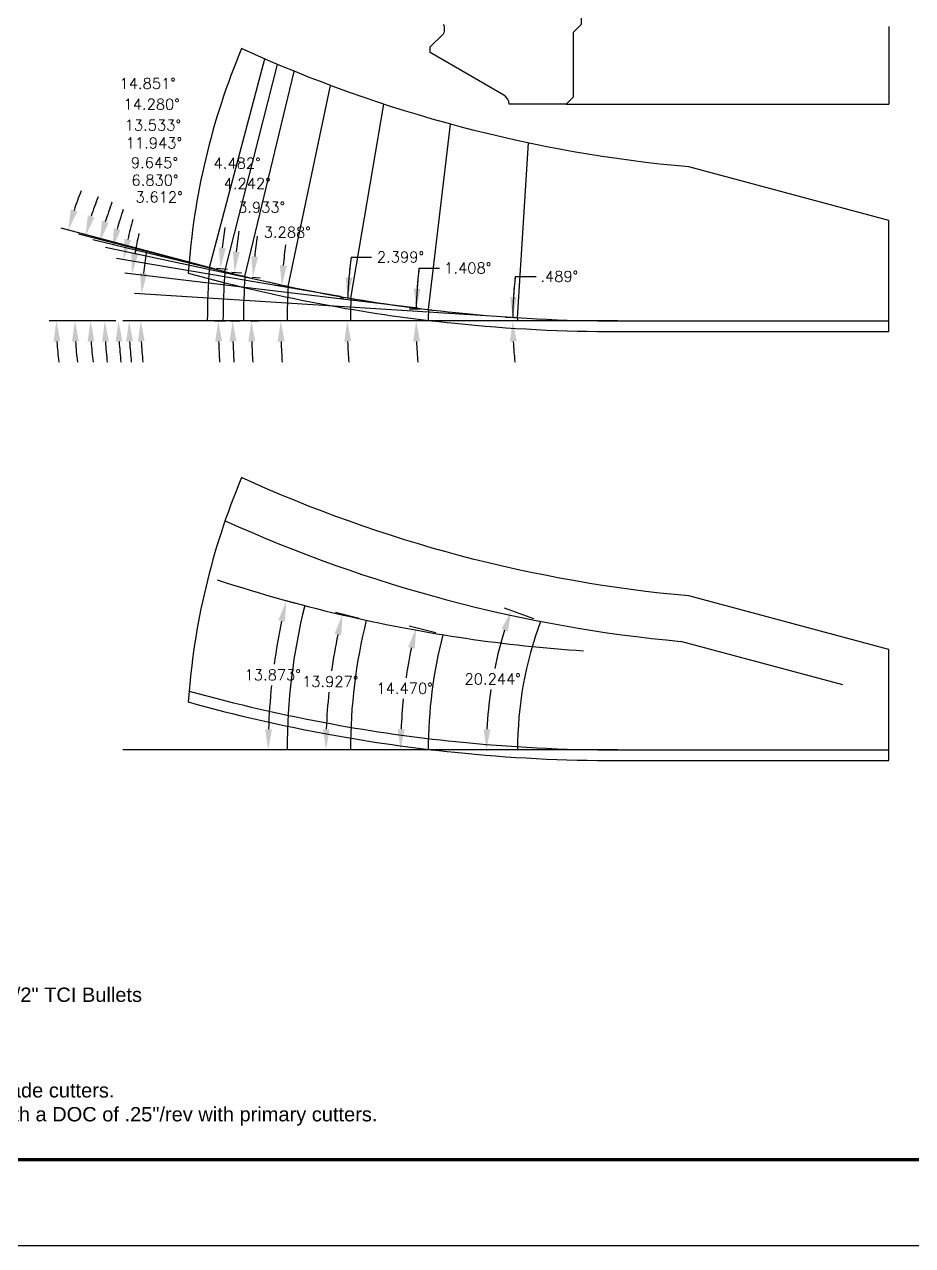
# Model space of a CAD drawing. Header units: inches. Extents: x -34 to 34, y 0 to 22.
# Drawn here: x 18.47 to 26.22, y 0 to 10.65 of the extents above; entities that cross this region are included whole.
import ezdxf
from ezdxf.enums import TextEntityAlignment as Align

# ---------------------------------------------------------------- set-up
doc = ezdxf.new("R2010")
doc.units = ezdxf.units.IN
doc.header["$MEASUREMENT"] = 0
doc.header["$PDMODE"] = 35
doc.linetypes.add('CENTER2', pattern=[1.125, 0.75, -0.125, 0.125, -0.125])
doc.layers.get('Defpoints').update_dxf_attribs({"color": 10})
for name, color, linetype in [('Dims', 4, 'Continuous'), ('TEXT', 3, 'Continuous'), ('Title Block', 7, 'Continuous')]:
    doc.layers.add(name, color=color, linetype=linetype)
doc.styles.add('RomanD', font='romand.shx', dxfattribs={"width": 0.9})
doc.styles.add('RomanS', font='romans')
doc.styles.get("Standard").update_dxf_attribs({"font": 'arial.ttf'})
doc.dimstyles.new('Copy of Standard', dxfattribs={"dimtxt": 0.094, "dimasz": 0.18, "dimexe": 0.0625, "dimexo": 0.0625, "dimgap": 0.045, "dimtad": 0, "dimtih": 1, "dimtoh": 1, "dimdec": 4, "dimzin": 4, "dimdsep": 46, "dimtxsty": 'RomanS', "dimcen": 0.09, "dimadec": 3, "dimazin": 1, "dimtfac": 1, "dimtdec": 4, "dimtofl": 0, "dimtmove": 0, "dimatfit": 1, "dimfxl": 1, "dimtolj": 1, "dimtzin": 0, "dimarcsym": 0})

# ---------------------------------------------------------------- blocks, each defined once
blk = doc.blocks.new('COT_Dblock')
at = {"layer": 'Title Block', "color": 8}
blk.add_lwpolyline([(0, 0), (34, 0), (34, 22), (0, 22)], close=True, dxfattribs=at)
at = {"layer": 'Title Block', "const_width": 0.03}
blk.add_lwpolyline([(33.13, 21.25), (0.87, 21.25), (0.87, 0.75), (33.13, 0.75)], close=True, dxfattribs=at)
at = {"layer": 'Title Block', "color": 1, "style": 'RomanS', "flags": 8}
for tag, p in [('FNAME', (0.62, 3.75)), ('REVDATE', (0.62, 2.25)), ('USER', (0.62, 0.75))]:
    blk.add_attdef(tag, text='', height=0.047, rotation=90, dxfattribs=at).set_placement(p, align=Align.BOTTOM_LEFT)
at = {"layer": 'Title Block', "color": 3, "style": 'RomanS', "flags": 8}
blk.add_attdef('DRAWN', text='', height=0.11, dxfattribs=at).set_placement((28.7, 1.984), align=Align.MIDDLE_CENTER)
for tag, p in [('DDATE', (28.356, 1.672)), ('CHECK', (28.356, 1.406)), ('MATRL', (28.356, 1.149)), ('PDATE', (28.356, 0.883)), ('SCALE', (29.896, 0.855)), ('SHEET', (32.005, 0.855))]:
    blk.add_attdef(tag, text='', height=0.094, dxfattribs=at).set_placement(p, align=Align.MIDDLE_LEFT)
at = {"layer": 'Title Block', "color": 3, "style": 'RomanD', "width": 0.9, "flags": 8}
for tag, height, p in [('TITL1', 0.125, (31.337, 1.684)), ('TITL2', 0.094, (31.337, 1.514)), ('TITL3', 0.094, (31.337, 1.374))]:
    blk.add_attdef(tag, text='', height=height, dxfattribs=at).set_placement(p, align=Align.MIDDLE_CENTER)
at = {"layer": 'Title Block', "color": 3, "style": 'RomanS', "flags": 8}
for tag, p in [('FSCM#', (30.337, 1.121)), ('DWG#', (31.81, 1.121)), ('REV#', (32.97, 1.121))]:
    blk.add_attdef(tag, text='', height=0.094, dxfattribs=at).set_placement(p, align=Align.TOP_CENTER)
blk = doc.blocks.new('*D193')
at = {"layer": 'Defpoints', "color": 0, "transparency": 16777216}
for p in [(22.727, 8.073), (22.769, 8.091), (22.769, 8.063), (26.007, 8.063)]:
    blk.add_point(p, dxfattribs=at)
at = {"layer": 'Dims', "color": 0, "lineweight": -2, "transparency": 16777216}
for p, q in [((22.75, 8.451), (22.93, 8.451)), ((22.706, 8.091), (22.664, 8.092)), ((22.706, 8.063), (22.664, 8.063))]:
    blk.add_line(p, q, dxfattribs=at)
for start, end in [(173.2208, 179.5113), (173.2232, 176.3672), (183.144, 186.2881)]:
    blk.add_arc((26.007, 8.063), 3.281, start, end, dxfattribs=at)
at = {"layer": 'Dims', "color": 0, "transparency": 16777216}
for points in [[(22.763, 8.27), (22.703, 8.272), (22.727, 8.091)], [(22.702, 7.883), (22.762, 7.884), (22.727, 8.063)]]:
    blk.add_solid(points, dxfattribs=at)
at = {"layer": 'Dims', "color": 0, "transparency": 16777216, "insert": (23.133, 8.451), "char_height": 0.094, "attachment_point": 5, "style": 'RomanS'}
blk.add_mtext('\\A1;.489°', dxfattribs=at)
blk = doc.blocks.new('*D194')
at = {"layer": 'Defpoints', "color": 0, "transparency": 16777216}
for p in [(21.884, 8.097), (21.991, 8.162), (21.99, 8.063), (26.007, 8.063)]:
    blk.add_point(p, dxfattribs=at)
at = {"layer": 'Dims', "color": 0, "lineweight": -2, "transparency": 16777216}
for p, q in [((21.909, 8.524), (22.089, 8.524)), ((21.929, 8.164), (21.822, 8.166)), ((21.927, 8.063), (21.821, 8.063))]:
    blk.add_line(p, q, dxfattribs=at)
for start, end in [(173.5888, 178.5924), (173.59, 176.0912), (182.5012, 185.0024)]:
    blk.add_arc((26.007, 8.063), 4.124, start, end, dxfattribs=at)
at = {"layer": 'Dims', "color": 0, "transparency": 16777216}
for points in [[(21.923, 8.343), (21.863, 8.346), (21.885, 8.165)], [(21.858, 7.883), (21.918, 7.884), (21.884, 8.063)]]:
    blk.add_solid(points, dxfattribs=at)
at = {"layer": 'Dims', "color": 0, "transparency": 16777216, "insert": (22.334, 8.524), "char_height": 0.094, "attachment_point": 5, "style": 'RomanS'}
blk.add_mtext('\\A1;1.408°', dxfattribs=at)
blk = doc.blocks.new('*D195')
at = {"layer": 'Defpoints', "color": 0, "transparency": 16777216}
for p in [(21.315, 8.26), (21.284, 8.129), (21.311, 8.063), (26.007, 8.063)]:
    blk.add_point(p, dxfattribs=at)
at = {"layer": 'Dims', "color": 0, "lineweight": -2, "transparency": 16777216}
for p, q in [((21.316, 8.62), (21.496, 8.62)), ((21.253, 8.262), (21.225, 8.264)), ((21.248, 8.063), (21.221, 8.063))]:
    blk.add_line(p, q, dxfattribs=at)
for start, end in [(173.234, 177.6013), (173.2347, 175.418), (182.1833, 184.3666)]:
    blk.add_arc((26.007, 8.063), 4.724, start, end, dxfattribs=at)
at = {"layer": 'Dims', "color": 0, "transparency": 16777216}
for points in [[(21.328, 8.439), (21.268, 8.442), (21.287, 8.261)], [(21.257, 7.883), (21.317, 7.884), (21.283, 8.063)]]:
    blk.add_solid(points, dxfattribs=at)
at = {"layer": 'Dims', "color": 0, "transparency": 16777216, "insert": (21.747, 8.62), "char_height": 0.094, "attachment_point": 5, "style": 'RomanS'}
blk.add_mtext('\\A1;2.399°', dxfattribs=at)
blk = doc.blocks.new('*D196')
at = {"layer": 'Defpoints', "color": 0, "transparency": 16777216}
for p in [(20.767, 8.364), (20.704, 8.165), (20.758, 8.063), (26.007, 8.063)]:
    blk.add_point(p, dxfattribs=at)
at = {"layer": 'Dims', "color": 0, "lineweight": -2, "transparency": 16777216}
for p, q in [((20.705, 8.368), (20.65, 8.371)), ((20.696, 8.063), (20.641, 8.063))]:
    blk.add_line(p, q, dxfattribs=at)
for start, end in [(172.8234, 174.7679), (181.9445, 183.889)]:
    blk.add_arc((26.007, 8.063), 5.304, start, end, dxfattribs=at)
at = {"layer": 'Dims', "color": 0, "transparency": 16777216}
for points in [[(20.755, 8.545), (20.695, 8.549), (20.712, 8.367)], [(20.676, 7.883), (20.736, 7.884), (20.703, 8.063)]]:
    blk.add_solid(points, dxfattribs=at)
at = {"layer": 'Dims', "color": 0, "transparency": 16777216, "insert": (20.76, 8.836), "char_height": 0.094, "attachment_point": 5, "style": 'RomanS'}
blk.add_mtext('\\A1;3.288°', dxfattribs=at)
blk = doc.blocks.new('*D197')
at = {"layer": 'Defpoints', "color": 0, "transparency": 16777216}
for p in [(20.391, 8.449), (20.449, 8.19), (20.377, 8.063), (26.007, 8.063)]:
    blk.add_point(p, dxfattribs=at)
at = {"layer": 'Dims', "color": 0, "lineweight": -2, "transparency": 16777216}
for p, q in [((20.453, 8.445), (20.523, 8.44)), ((20.44, 8.063), (20.51, 8.063))]:
    blk.add_line(p, q, dxfattribs=at)
for start, end in [(172.3575, 174.2124), (181.8549, 183.7098)]:
    blk.add_arc((26.007, 8.063), 5.56, start, end, dxfattribs=at)
at = {"layer": 'Dims', "color": 0, "transparency": 16777216}
for points in [[(20.505, 8.621), (20.446, 8.627), (20.46, 8.445)], [(20.42, 7.883), (20.48, 7.884), (20.447, 8.063)]]:
    blk.add_solid(points, dxfattribs=at)
at = {"layer": 'Dims', "color": 0, "transparency": 16777216, "insert": (20.536, 9.054), "char_height": 0.094, "attachment_point": 5, "style": 'RomanS'}
blk.add_mtext('\\A1;3.933°', dxfattribs=at)
blk = doc.blocks.new('*D198')
at = {"layer": 'Defpoints', "color": 0, "transparency": 16777216}
for p in [(19.483, 8.142), (22.737, 8.093), (19.326, 8.063), (22.8, 8.089), (23.645, 8.063)]:
    blk.add_point(p, dxfattribs=at)
at = {"layer": 'Dims', "color": 0, "lineweight": -2, "transparency": 16777216}
blk.add_line((22.675, 8.097), (19.427, 8.302), dxfattribs=at)
for start, end in [(170.8489, 173.6184), (182.7695, 185.539)]:
    blk.add_arc((23.206, 8.063), 3.724, start, end, dxfattribs=at)
at = {"layer": 'Dims', "color": 0, "transparency": 16777216}
for points in [[(19.535, 8.475), (19.475, 8.48), (19.489, 8.298)], [(19.456, 7.883), (19.516, 7.884), (19.482, 8.063)]]:
    blk.add_solid(points, dxfattribs=at)
at = {"layer": 'Dims', "color": 0, "transparency": 16777216, "insert": (19.642, 9.143), "char_height": 0.094, "attachment_point": 5, "style": 'RomanS'}
blk.add_mtext('\\A1;3.612°', dxfattribs=at)
blk = doc.blocks.new('*D199')
at = {"layer": 'Defpoints', "color": 0, "transparency": 16777216}
for p in [(19.382, 8.2), (21.96, 8.166), (22.022, 8.158), (19.326, 8.063), (23.645, 8.063)]:
    blk.add_point(p, dxfattribs=at)
at = {"layer": 'Dims', "color": 0, "lineweight": -2, "transparency": 16777216}
blk.add_line((21.898, 8.173), (19.342, 8.479), dxfattribs=at)
for start, end in [(167.165, 170.1675), (183.0025, 186.005)]:
    blk.add_arc((22.815, 8.063), 3.435, start, end, dxfattribs=at)
at = {"layer": 'Dims', "color": 0, "transparency": 16777216}
for points in [[(19.46, 8.646), (19.4, 8.654), (19.404, 8.472)], [(19.354, 7.883), (19.414, 7.884), (19.38, 8.063)]]:
    blk.add_solid(points, dxfattribs=at)
at = {"layer": 'Dims', "color": 0, "transparency": 16777216, "insert": (19.606, 9.29), "char_height": 0.094, "attachment_point": 5, "style": 'RomanS'}
blk.add_mtext('\\A1;6.830°', dxfattribs=at)
blk = doc.blocks.new('*D200')
at = {"layer": 'Defpoints', "color": 0, "transparency": 16777216}
for p in [(19.292, 8.242), (21.284, 8.265), (21.346, 8.255), (19.326, 8.063), (23.645, 8.063)]:
    blk.add_point(p, dxfattribs=at)
at = {"layer": 'Dims', "color": 0, "lineweight": -2, "transparency": 16777216}
for p, q in [((21.223, 8.276), (19.271, 8.607)), ((19.263, 8.063), (19.225, 8.063))]:
    blk.add_line(p, q, dxfattribs=at)
for start, end in [(163.8768, 167.116), (183.2393, 186.4785)]:
    blk.add_arc((22.472, 8.063), 3.184, start, end, dxfattribs=at)
at = {"layer": 'Dims', "color": 0, "transparency": 16777216}
for points in [[(19.397, 8.767), (19.338, 8.779), (19.332, 8.597)], [(19.262, 7.883), (19.322, 7.884), (19.287, 8.063)]]:
    blk.add_solid(points, dxfattribs=at)
at = {"layer": 'Dims', "color": 0, "transparency": 16777216, "insert": (19.601, 9.442), "char_height": 0.094, "attachment_point": 5, "style": 'RomanS'}
blk.add_mtext('\\A1;9.645°', dxfattribs=at)
blk = doc.blocks.new('*D201')
at = {"layer": 'Defpoints', "color": 0, "transparency": 16777216}
for p in [(20.736, 8.371), (20.798, 8.358), (19.176, 8.273), (19.326, 8.063), (23.645, 8.063)]:
    blk.add_point(p, dxfattribs=at)
at = {"layer": 'Dims', "color": 0, "lineweight": -2, "transparency": 16777216}
for p, q in [((20.675, 8.384), (19.173, 8.702)), ((19.263, 8.063), (19.106, 8.063))]:
    blk.add_line(p, q, dxfattribs=at)
for start, end in [(161.23, 164.6435), (183.4135, 186.8269)]:
    blk.add_arc((22.19, 8.063), 3.022, start, end, dxfattribs=at)
at = {"layer": 'Dims', "color": 0, "transparency": 16777216}
for points in [[(19.305, 8.856), (19.247, 8.871), (19.234, 8.689)], [(19.144, 7.882), (19.204, 7.884), (19.168, 8.063)]]:
    blk.add_solid(points, dxfattribs=at)
at = {"layer": 'Dims', "color": 0, "transparency": 16777216, "insert": (19.596, 9.614), "char_height": 0.094, "attachment_point": 5, "style": 'RomanS'}
blk.add_mtext('\\A1;11.943°', dxfattribs=at)
blk = doc.blocks.new('*D202')
at = {"layer": 'Defpoints', "color": 0, "transparency": 16777216}
for p in [(20.36, 8.457), (20.421, 8.442), (19.052, 8.295), (19.326, 8.063), (23.645, 8.063)]:
    blk.add_point(p, dxfattribs=at)
at = {"layer": 'Dims', "color": 0, "lineweight": -2, "transparency": 16777216}
for p, q in [((20.299, 8.471), (19.064, 8.769)), ((19.263, 8.063), (18.98, 8.063))]:
    blk.add_line(p, q, dxfattribs=at)
for start, end in [(159.478, 162.9723), (183.4943, 186.9885)]:
    blk.add_arc((21.995, 8.063), 2.952, start, end, dxfattribs=at)
at = {"layer": 'Dims', "color": 0, "transparency": 16777216}
for points in [[(19.201, 8.92), (19.143, 8.936), (19.125, 8.754)], [(19.018, 7.882), (19.078, 7.884), (19.043, 8.063)]]:
    blk.add_solid(points, dxfattribs=at)
at = {"layer": 'Dims', "color": 0, "transparency": 16777216, "insert": (19.587, 9.77), "char_height": 0.094, "attachment_point": 5, "style": 'RomanS'}
blk.add_mtext('\\A1;13.533°', dxfattribs=at)
blk = doc.blocks.new('*D240')
at = {"layer": 'Defpoints', "color": 0, "transparency": 16777216}
for p in [(20.08, 8.528), (20.16, 8.216), (20.062, 8.063), (26.007, 8.063)]:
    blk.add_point(p, dxfattribs=at)
at = {"layer": 'Dims', "color": 0, "lineweight": -2, "transparency": 16777216}
for p, q in [((20.143, 8.523), (20.238, 8.515)), ((20.125, 8.063), (20.22, 8.063))]:
    blk.add_line(p, q, dxfattribs=at)
for start, end in [(171.9919, 173.7551), (181.7632, 183.5265)]:
    blk.add_arc((26.007, 8.063), 5.849, start, end, dxfattribs=at)
at = {"layer": 'Dims', "color": 0, "transparency": 16777216}
for points in [[(20.223, 8.697), (20.163, 8.702), (20.176, 8.52)], [(20.131, 7.883), (20.191, 7.884), (20.158, 8.063)]]:
    blk.add_solid(points, dxfattribs=at)
at = {"layer": 'Dims', "color": 0, "transparency": 16777216, "insert": (20.322, 9.438), "char_height": 0.094, "attachment_point": 5, "style": 'RomanS'}
blk.add_mtext('\\A1;4.482°', dxfattribs=at)
blk = doc.blocks.new('*D241')
at = {"layer": 'Defpoints', "color": 0, "transparency": 16777216}
for p in [(20.05, 8.536), (20.111, 8.52), (18.757, 8.33), (19.326, 8.063), (23.645, 8.063)]:
    blk.add_point(p, dxfattribs=at)
at = {"layer": 'Dims', "color": 0, "lineweight": -2, "transparency": 16777216}
for p, q in [((19.99, 8.552), (18.788, 8.871)), ((19.263, 8.063), (18.683, 8.063))]:
    blk.add_line(p, q, dxfattribs=at)
for start, end in [(158.4659, 161.8074), (183.3414, 186.6829)]:
    blk.add_arc((21.832, 8.063), 3.087, start, end, dxfattribs=at)
at = {"layer": 'Dims', "color": 0, "transparency": 16777216}
for points in [[(18.929, 9.019), (18.871, 9.036), (18.849, 8.854)], [(18.721, 7.882), (18.781, 7.884), (18.745, 8.063)]]:
    blk.add_solid(points, dxfattribs=at)
at = {"layer": 'Dims', "color": 0, "transparency": 16777216, "insert": (19.542, 10.133), "char_height": 0.094, "attachment_point": 5, "style": 'RomanS'}
blk.add_mtext('\\A1;14.851°', dxfattribs=at)
blk = doc.blocks.new('*D244')
at = {"layer": 'Defpoints', "color": 0, "transparency": 16777216}
for p in [(20.184, 8.501), (20.245, 8.485), (18.917, 8.312), (19.326, 8.063), (23.645, 8.063)]:
    blk.add_point(p, dxfattribs=at)
at = {"layer": 'Dims', "color": 0, "lineweight": -2, "transparency": 16777216}
for p, q in [((20.124, 8.516), (18.939, 8.818)), ((19.263, 8.063), (18.844, 8.063))]:
    blk.add_line(p, q, dxfattribs=at)
for start, end in [(158.835, 162.2776), (183.4426, 186.8851)]:
    blk.add_arc((21.903, 8.063), 2.996, start, end, dxfattribs=at)
at = {"layer": 'Dims', "color": 0, "transparency": 16777216}
for points in [[(19.078, 8.967), (19.02, 8.984), (18.999, 8.802)], [(18.882, 7.882), (18.942, 7.884), (18.907, 8.063)]]:
    blk.add_solid(points, dxfattribs=at)
at = {"layer": 'Dims', "color": 0, "transparency": 16777216, "insert": (19.577, 9.952), "char_height": 0.094, "attachment_point": 5, "style": 'RomanS'}
blk.add_mtext('\\A1;14.280°', dxfattribs=at)
blk = doc.blocks.new('*D245')
at = {"layer": 'Defpoints', "color": 0, "transparency": 16777216}
for p in [(20.215, 8.493), (20.285, 8.205), (20.199, 8.063), (26.007, 8.063)]:
    blk.add_point(p, dxfattribs=at)
at = {"layer": 'Dims', "color": 0, "lineweight": -2, "transparency": 16777216}
for p, q in [((20.277, 8.488), (20.361, 8.482)), ((20.261, 8.063), (20.346, 8.063))]:
    blk.add_line(p, q, dxfattribs=at)
for start, end in [(172.1541, 173.956), (181.8019, 183.6038)]:
    blk.add_arc((26.007, 8.063), 5.724, start, end, dxfattribs=at)
at = {"layer": 'Dims', "color": 0, "transparency": 16777216}
for points in [[(20.345, 8.663), (20.285, 8.669), (20.299, 8.487)], [(20.256, 7.883), (20.316, 7.884), (20.283, 8.063)]]:
    blk.add_solid(points, dxfattribs=at)
at = {"layer": 'Dims', "color": 0, "transparency": 16777216, "insert": (20.41, 9.261), "char_height": 0.094, "attachment_point": 5, "style": 'RomanS'}
blk.add_mtext('\\A1;4.242°', dxfattribs=at)
blk = doc.blocks.new('*D272')
at = {"layer": 'Defpoints', "color": 0, "transparency": 16777216}
for p in [(20.911, 5.581), (20.664, 5.193), (20.758, 4.323), (26.007, 4.323)]:
    blk.add_point(p, dxfattribs=at)
at = {"layer": 'Dims', "color": 0, "lineweight": -2, "transparency": 16777216}
for p, q in [((20.851, 5.596), (20.691, 5.636)), ((20.696, 4.323), (20.531, 4.323))]:
    blk.add_line(p, q, dxfattribs=at)
for start, end in [(168.0325, 172.0818), (174.0436, 178.095)]:
    blk.add_arc((26.007, 4.323), 5.414, start, end, dxfattribs=at)
at = {"layer": 'Dims', "color": 0, "transparency": 16777216}
for points in [[(20.682, 5.452), (20.74, 5.439), (20.751, 5.621)], [(20.626, 4.502), (20.566, 4.503), (20.593, 4.323)]]:
    blk.add_solid(points, dxfattribs=at)
at = {"layer": 'Dims', "color": 0, "transparency": 16777216, "insert": (20.633, 4.976), "char_height": 0.094, "attachment_point": 5, "style": 'RomanS'}
blk.add_mtext('\\A1;13.873°', dxfattribs=at)
blk = doc.blocks.new('*D273')
at = {"layer": 'Defpoints', "color": 0, "transparency": 16777216}
for p in [(21.449, 5.453), (21.162, 5.115), (21.311, 4.323), (26.007, 4.323)]:
    blk.add_point(p, dxfattribs=at)
at = {"layer": 'Dims', "color": 0, "lineweight": -2, "transparency": 16777216}
for p, q in [((21.388, 5.468), (21.181, 5.519)), ((21.248, 4.323), (21.035, 4.323))]:
    blk.add_line(p, q, dxfattribs=at)
for start, end in [(168.1739, 171.9537), (174.117, 177.8994)]:
    blk.add_arc((26.007, 4.323), 4.91, start, end, dxfattribs=at)
at = {"layer": 'Dims', "color": 0, "transparency": 16777216}
for points in [[(21.172, 5.336), (21.231, 5.322), (21.242, 5.504)], [(21.131, 4.502), (21.071, 4.503), (21.097, 4.323)]]:
    blk.add_solid(points, dxfattribs=at)
at = {"layer": 'Dims', "color": 0, "transparency": 16777216, "insert": (21.134, 4.918), "char_height": 0.094, "attachment_point": 5, "style": 'RomanS'}
blk.add_mtext('\\A1;13.927°', dxfattribs=at)
blk = doc.blocks.new('*D274')
at = {"layer": 'Defpoints', "color": 0, "transparency": 16777216}
for p in [(22.117, 5.327), (21.81, 5.036), (21.99, 4.323), (26.007, 4.323)]:
    blk.add_point(p, dxfattribs=at)
at = {"layer": 'Dims', "color": 0, "lineweight": -2, "transparency": 16777216}
for p, q in [((22.057, 5.342), (21.824, 5.402)), ((21.927, 4.323), (21.687, 4.323))]:
    blk.add_line(p, q, dxfattribs=at)
for start, end in [(167.9521, 171.5151), (174.0112, 177.5777)]:
    blk.add_arc((26.007, 4.323), 4.258, start, end, dxfattribs=at)
at = {"layer": 'Dims', "color": 0, "transparency": 16777216}
for points in [[(21.814, 5.218), (21.872, 5.205), (21.884, 5.387)], [(21.783, 4.502), (21.723, 4.503), (21.749, 4.323)]]:
    blk.add_solid(points, dxfattribs=at)
at = {"layer": 'Dims', "color": 0, "transparency": 16777216, "insert": (21.783, 4.859), "char_height": 0.094, "attachment_point": 5, "style": 'RomanS'}
blk.add_mtext('\\A1;14.470°', dxfattribs=at)
blk = doc.blocks.new('*D275')
at = {"layer": 'Defpoints', "color": 0, "transparency": 16777216}
for p in [(22.969, 5.443), (22.594, 5.142), (22.769, 4.323), (26.007, 4.323)]:
    blk.add_point(p, dxfattribs=at)
at = {"layer": 'Dims', "color": 0, "lineweight": -2, "transparency": 16777216}
for p, q in [((22.91, 5.465), (22.655, 5.559)), ((22.706, 4.323), (22.435, 4.323))]:
    blk.add_line(p, q, dxfattribs=at)
for start, end in [(162.6942, 168.3485), (171.3999, 177.0614)]:
    blk.add_arc((26.007, 4.323), 3.51, start, end, dxfattribs=at)
at = {"layer": 'Dims', "color": 0, "transparency": 16777216}
for points in [[(22.628, 5.376), (22.685, 5.357), (22.714, 5.537)], [(22.532, 4.502), (22.472, 4.503), (22.497, 4.323)]]:
    blk.add_solid(points, dxfattribs=at)
at = {"layer": 'Dims', "color": 0, "transparency": 16777216, "insert": (22.552, 4.94), "char_height": 0.094, "attachment_point": 5, "style": 'RomanS'}
blk.add_mtext('\\A1;20.244°', dxfattribs=at)

msp = doc.modelspace()

# ---------------------------------------------------------------- linework, layer by layer
at = {"color": 5, "linetype": 'CENTER2'}
msp.add_line((26.00728, 18.50417), (26.00728, 9.95166), dxfattribs=at)
at = {"color": 7, "linetype": 'Continuous'}
for p, q in [((23.32493, 11.47776), (23.32493, 10.64681)), ((22.00728, 10.45166), (22.12312, 10.5675)), ((22.13228, 10.5896), (22.13228, 10.62621)), ((23.32493, 10.64681), (23.25478, 10.57666)), ((23.25478, 10.57666), (23.25478, 10.01416)), ((22.00728, 10.40271), (22.00728, 10.45166)), ((22.6479, 10.03285), (22.00728, 10.40271)), ((23.25478, 10.01416), (23.19228, 9.95166)), ((23.19228, 9.95166), (22.69478, 9.95166))]:
    msp.add_line(p, q, dxfattribs=at)
at = {"color": 1, "linetype": 'Continuous'}
for p, q in [((23.64478, 8.06329), (19.32594, 8.06329)), ((25.60578, 4.88955), (24.19336, 5.26801)), ((23.64478, 4.32264), (19.32594, 4.32264))]:
    msp.add_line(p, q, dxfattribs=at)
at = {"color": 7, "linetype": 'Continuous'}
for points in [[(19.89651, 8.48064, 0.02267272), (21.13335, 8.19664, 0.01963887), (22.22177, 8.04205, 0.02546021), (23.64478, 7.96954), (26.00728, 7.96954), (26.00728, 8.93829), (24.26405, 9.40539, -0.08470989), (20.36105, 10.43726, -0.08470989)], [(19.89651, 4.73998, 0.02267272), (21.13335, 4.45599, 0.01963887), (22.22177, 4.30139, 0.02546021), (23.64478, 4.22889), (26.00728, 4.22889), (26.00728, 5.19764), (24.26405, 5.66473, -0.08470989), (20.36105, 6.6966, -0.08470989)]]:
    msp.add_lwpolyline(points, format="xyb", dxfattribs=at)
at = {"color": 1, "linetype": 'Continuous'}
for points in [[(19.90377, 8.57594, 0.0230059), (21.15016, 8.28887, 0.01963887), (22.2313, 8.13531, 0.02546021), (23.64478, 8.06329), (26.00728, 8.06329)], [(20.1475, 5.80545, 0.0230059), (21.30817, 5.48422, 0.01963887), (22.31886, 5.29537, 0.01971906), (23.34545, 5.18612, 0.01971906)], [(19.90377, 4.83528, 0.0230059), (21.15016, 4.54822, 0.01963887), (22.2313, 4.39466, 0.02546021), (23.64478, 4.32264), (26.00728, 4.32264)]]:
    msp.add_lwpolyline(points, format="xyb", dxfattribs=at)
at = {"color": 7, "linetype": 'Continuous'}
for centre, radius, start, end in [((22.10103, 10.62621), 0.03125, 0, 45), ((22.10103, 10.5896), 0.03125, 315, 0), ((22.60103, 9.95166), 0.09375, 0, 60)]:
    msp.add_arc(centre, radius, start, end, dxfattribs=at)
for centre in [(26.00728, 8.06329), (26.00728, 4.32264)]:
    msp.add_arc(centre, 6.125, 157.195623, 176.092939)
at = {"color": 1, "linetype": 'Continuous'}
msp.add_arc((25.336, 17.61676), 12.4015, 245.62289, 264.713442, dxfattribs=at)
at = {"layer": 'Dims'}
for p, q in [((20.08048, 8.52783), (20.56299, 10.34749)), ((20.21469, 8.49296), (20.67457, 10.29979)), ((20.39054, 8.44942), (20.8213, 10.23907)), ((20.76704, 8.36431), (21.13752, 10.11585)), ((21.31495, 8.25985), (21.60267, 9.95293)), ((21.99101, 8.16198), (22.18463, 9.7786)), ((22.76866, 8.09092), (22.86485, 9.61461)), ((20.11068, 8.51982), (20.05027, 8.53584)), ((20.36015, 8.45673), (20.42092, 8.44211)), ((20.73646, 8.37077), (20.79761, 8.35784)), ((21.28414, 8.26508), (21.34576, 8.25461)), ((21.95998, 8.16569), (22.02203, 8.15826)), ((22.73747, 8.09289), (22.79985, 8.08895))]:
    msp.add_line(p, q, dxfattribs=at)
for centre, radius, start in [((26.00728, 8.06329), 5.94498, 175.518342), ((26.00728, 8.06329), 5.80849, 175.757847), ((26.00728, 8.06329), 5.63, 176.067342), ((26.00728, 8.06329), 5.24888, 176.712364), ((26.00728, 8.06329), 4.69644, 177.60135), ((26.00728, 8.06329), 4.01748, 178.592442), ((26.00728, 8.06329), 3.23873, 179.511272), ((26.00728, 4.32264), 5.24888, 166.127428), ((26.00728, 4.32264), 4.69644, 166.073267), ((26.00728, 4.32264), 3.23873, 159.755681), ((26.00728, 4.32264), 4.01748, 165.529749)]:
    msp.add_arc(centre, radius, start, 180, dxfattribs=at)
at = {"layer": 'Title Block'}
for p, q in [((23.19228, 9.95166), (26.00728, 9.95166)), ((20.18446, 8.50065), (20.24493, 8.48526))]:
    msp.add_line(p, q, dxfattribs=at)

# ---------------------------------------------------------------- block references
msp.add_blockref('COT_Dblock', (0, 0), dxfattribs=at)

# ---------------------------------------------------------------- texts
at = {"layer": 'TEXT', "insert": (14.56469, 2.6666), "char_height": 0.125, "width": 8.4192095, "attachment_point": 1}
msp.add_mtext('\\A1;12-1/4" 616-XR9(K) ASSY#2141 VMR 10/18/16\\P79 Total Elements; 48ea. 1613, 31ea. 1313, \\P9ea. 60 Series Nozzles, 12 1/2" PDC Bullets, 121/2" TCI Bullets\\P\\PREF. NOTES:  CUTTING STRUCTURE\\P3 Start to position 10, Non-Redundant.  \\PSecondary blade cutters are flush with primary blade cutters. \\PBackups cutters and bullets are underexposed with a DOC of .25"/rev with primary cutters.', dxfattribs=at)

# ---------------------------------------------------------------- dimensions: what is measured, and where the dimension line sits
at = {"layer": 'Dims'}
for base, line1, line2, picture, middle in [((18.7569732, 8.3296697), ((23.6447759, 8.0632917), (19.3259351, 8.0632917)), ((20.1106834, 8.5198222), (20.0502712, 8.5358415)), '*D241', (19.542355, 10.1332747)), ((18.916912, 8.311923), ((23.644776, 8.063292), (19.325935, 8.063292)), ((20.184459, 8.500653), (20.244931, 8.485261)), '*D244', (19.576701, 9.951847)), ((19.0519657, 8.2954697), ((23.6447759, 8.0632917), (19.3259351, 8.0632917)), ((20.3601545, 8.456732), (20.4209191, 8.4421062)), '*D202', (19.5865145, 9.7704199)), ((19.1756736, 8.273081), ((23.6447759, 8.0632917), (19.3259351, 8.0632917)), ((20.7364617, 8.3707744), (20.7976088, 8.3578407)), '*D201', (19.5963278, 9.6135098)), ((19.292346, 8.241867), ((23.644776, 8.063292), (19.325935, 8.063292)), ((21.284144, 8.265083), (21.345761, 8.254612)), '*D200', (19.601235, 9.441889)), ((19.382406, 8.199755), ((23.644776, 8.063292), (19.325935, 8.063292)), ((21.959977, 8.165694), (22.022034, 8.158261)), '*D199', (19.606141, 9.289883)), ((19.482886, 8.141548), ((23.644776, 8.063292), (19.325935, 8.063292)), ((22.737472, 8.092886), (22.799848, 8.088949)), '*D198', (19.641944, 9.142779))]:
    dim = msp.add_angular_dim_2l(base=base, line1=line1, line2=line2, dimstyle='Copy of Standard', dxfattribs=at)
    dim.commit()
    dim.dimension.update_dxf_attribs({"geometry": picture, "text_midpoint": middle, "dimtype": 162})
for base, p1, p2, picture, middle in [((20.15997, 8.21578), (20.08048, 8.52783), (20.0623, 8.06329), '*D240', (20.32173, 9.43766)), ((20.2852, 8.20454), (20.21469, 8.49296), (20.19878, 8.06329), '*D245', (20.41013, 9.26082)), ((20.44854, 8.19049), (20.39054, 8.44942), (20.37728, 8.06329), '*D197', (20.53608, 9.05408)), ((20.70421, 8.16473), (20.76704, 8.36431), (20.7584, 8.06329), '*D196', (20.75982, 8.83598))]:
    dim = msp.add_angular_dim_3p(base=base, center=(26.00728, 8.06329), p1=p1, p2=p2, dimstyle='Copy of Standard', dxfattribs=at)
    dim.commit()
    dim.dimension.update_dxf_attribs({"geometry": picture, "text_midpoint": middle, "dimtype": 165})
for base, center, p1, p2, picture, middle in [((21.28376, 8.12921), (26.00728, 8.06329), (21.31495, 8.25985), (21.31084, 8.06329), '*D195', (21.74711, 8.61985)), ((21.88378, 8.09706), (26.00728, 8.06329), (21.99101, 8.16198), (21.98979, 8.06329), '*D194', (22.33362, 8.52375)), ((22.72663, 8.07262), (26.00728, 8.06329), (22.76866, 8.09092), (22.76854, 8.06329), '*D193', (23.13345, 8.45055)), ((20.663698, 5.192737), (26.007276, 4.322635), (20.911499, 5.581124), (20.758397, 4.322635), '*D272', (20.632946, 4.976454)), ((22.59419, 5.14181), (26.00728, 4.32264), (22.96861, 5.44332), (22.76854, 4.32264), '*D275', (22.55189, 4.93951)), ((21.16174, 5.11477), (26.00728, 4.32264), (21.44889, 5.45298), (21.31084, 4.32264), '*D273', (21.13364, 4.91788)), ((21.80955, 5.03616), (26.00728, 4.32264), (22.11724, 5.32651), (21.98979, 4.32264), '*D274', (21.78324, 4.85889))]:
    dim = msp.add_angular_dim_3p(base=base, center=center, p1=p1, p2=p2, dimstyle='Copy of Standard', dxfattribs=at)
    dim.commit()
    dim.dimension.update_dxf_attribs({"geometry": picture, "text_midpoint": middle})

doc.saveas('drawing.dxf')
